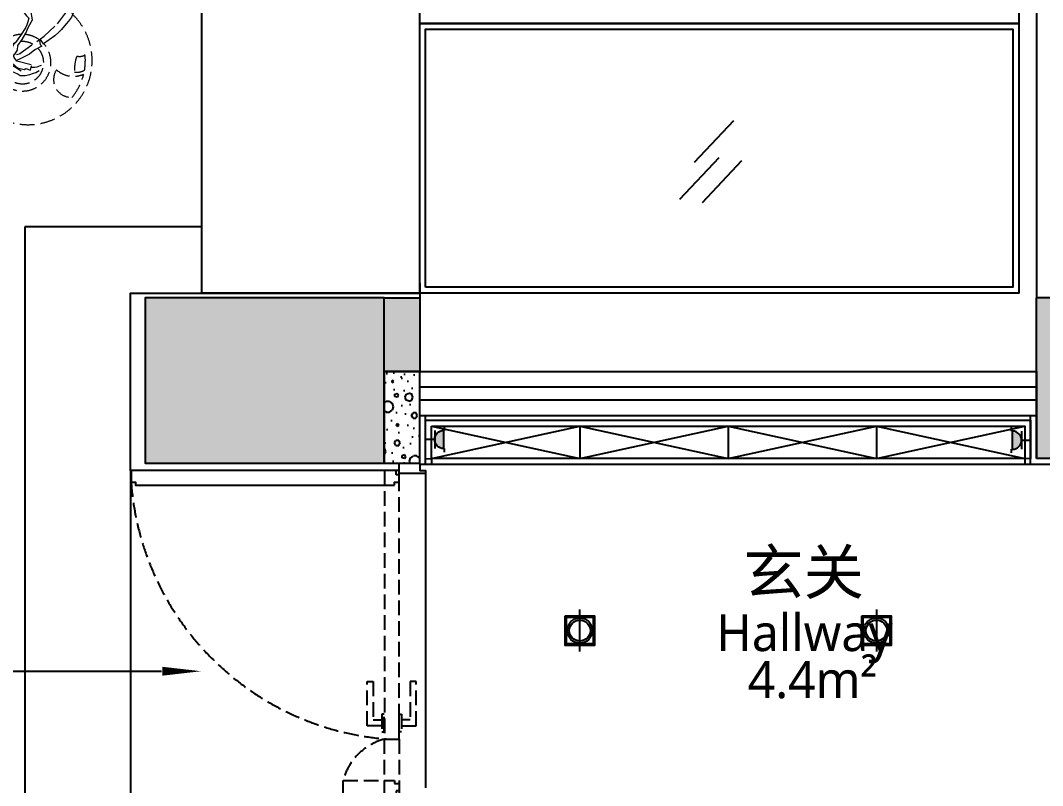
# Model space of a CAD drawing. Header units: millimetres. Extents: x -108767 to 78913, y -380878 to 1470.
# Drawn here: x -52574 to -49111, y -189256 to -186664 of the extents above; entities that cross this region are included whole.
import ezdxf
from ezdxf.enums import TextEntityAlignment as Align

# ---------------------------------------------------------------- set-up
doc = ezdxf.new("R2010")
doc.units = ezdxf.units.MM
doc.header["$LTSCALE"] = 10
doc.linetypes.add('DASH', pattern=[0.35, 0.25, -0.1])
doc.linetypes.add('DOTE', pattern=[2.42, 2, -0.2, 0.02, -0.2])
for name, color, linetype in [('NW-01-stair(楼梯)', 87, 'Continuous'), ('NW-01-wall(原有墙体)', 255, 'Continuous'), ('NW-01-windows(窗户)', 42, 'Continuous'), ('NW-01wall(新墙体)', 140, 'Continuous'), ('NW-02-fr(地面家具)', 74, 'Continuous'), ('NW-02-free(活动家具)', 241, 'Continuous'), ('NW-04-light(天花灯具)', 1, 'Continuous'), ('NW-04-天花造型粗线', 163, 'Continuous'), ('NW-05-立面填充', 250, 'Continuous'), ('NW-door(门扇)', 12, 'Continuous'), ('NW-完成面（用于平面）', 43, 'Continuous'), ('NW-强弱电插座', 223, 'Continuous'), ('NW-强电插座', 223, 'Continuous'), ('平面图', 7, 'Continuous')]:
    doc.layers.add(name, color=color, linetype=linetype)
doc.styles.add('黑体', font='', dxfattribs={"width": 0.8, "height": 3})
doc.styles.get('黑体').set_extended_font_data('Microsoft YaHei')

# ---------------------------------------------------------------- blocks, each defined once
blk = doc.blocks.new('嵌入式射灯1')
at = {"color": 250, "linetype": 'DOTE', "ltscale": 30}
blk.add_line((0, 100), (0, -100), dxfattribs=at)
blk.add_lwpolyline([(-100, 0, 0, 0, 0), (100, 0, 30, 0, 0), (154.9, 0, 0, 0, 0)], format="xyseb", dxfattribs=at)
blk.add_circle((0, 0), 60)
at = {"color": 250}
blk.add_circle((0, 0), 50, dxfattribs=at)
blk = doc.blocks.new('*U237')
at = {"layer": 'NW-04-light(天花灯具)', "color": 1, "ltscale": 15}
blk.add_lwpolyline([(150844.17, -14074.61), (150848.37, -14074.61), (150848.37, -14078.82), (150844.17, -14078.82)], close=True, dxfattribs=at)
at = {"layer": 'NW-04-light(天花灯具)', "color": 8, "ltscale": 15}
blk.add_lwpolyline([(150844.38, -14074.82), (150848.16, -14074.82), (150848.16, -14078.61), (150844.38, -14078.61)], close=True, dxfattribs=at)
at = {"layer": 'NW-04-light(天花灯具)', "color": 1, "linetype": 'DASH', "ltscale": 15, "xscale": 0.03000000000000001, "yscale": 0.03000000000000001, "zscale": 0.03000000000000001, "rotation": 180.0000000002703}
blk.add_blockref('嵌入式射灯1', (150846.27, -14076.71), dxfattribs=at)
blk = doc.blocks.new('*U239')
at = {"layer": 'NW-04-light(天花灯具)', "color": 1, "ltscale": 15}
blk.add_lwpolyline([(150844.17, -14074.61), (150848.37, -14074.61), (150848.37, -14078.82), (150844.17, -14078.82)], close=True, dxfattribs=at)
at = {"layer": 'NW-04-light(天花灯具)', "color": 8, "ltscale": 15}
blk.add_lwpolyline([(150844.38, -14074.82), (150848.16, -14074.82), (150848.16, -14078.61), (150844.38, -14078.61)], close=True, dxfattribs=at)
at = {"layer": 'NW-04-light(天花灯具)', "color": 1, "linetype": 'DASH', "ltscale": 15, "xscale": 0.03, "yscale": 0.03, "zscale": 0.03}
blk.add_blockref('嵌入式射灯1', (150846.27, -14076.71), dxfattribs=at)
blk = doc.blocks.new('A$Cb6984508')
at = {"layer": 'NW-02-free(活动家具)', "color": 8, "linetype": 'DASH', "lineweight": 5, "ltscale": 20}
for p, q in [((501.5, 592.4), (487.3, 555.6)), ((502.4, 590.8), (508.8, 590.3)), ((509.2, 582.3), (502.4, 590.8)), ((508.8, 590.3), (517.4, 578.7)), ((487.3, 555.6), (479.5, 536.7)), ((488.1, 525.1), (515.6, 567.4)), ((518.3, 577.2), (509.2, 582.3)), ((515.6, 567.4), (519.2, 575.6)), ((517.4, 578.7), (524.9, 572.7)), ((464.3, 519.9), (468.5, 516.1)), ((464.3, 519.9), (464.4, 501.5)), ((479.5, 536.7), (467.2, 525.7)), ((467.2, 525.7), (476.1, 524.5)), ((468.5, 516.1), (484.3, 520.9)), ((476.1, 524.5), (488.1, 525.1)), ((484.3, 520.9), (492.9, 523.8)), ((485.5, 496.9), (488.1, 525.1)), ((454, 421.6), (485.5, 496.9)), ((464.4, 501.5), (461.4, 481.3)), ((454.2, 464.9), (443.7, 436.3)), ((461.4, 481.3), (454.2, 464.9)), ((568.3, 397.6), (634.1, 459.5)), ((635.6, 460.3), (640.3, 448.5)), ((650, 445.8), (640.5, 459)), ((235.1, 423.5), (227.7, 411.1)), ((238.2, 425.2), (235.1, 423.5)), ((236.2, 417.9), (240.8, 420.5)), ((237.5, 408.3), (236.2, 417.9)), ((266.2, 393.7), (238, 429.2)), ((433.4, 418.1), (423.7, 402.4)), ((443.7, 436.3), (433.4, 418.1)), ((436.5, 387), (454, 421.6)), ((625.5, 423.7), (603.9, 407.4)), ((634.6, 433), (625.5, 423.7)), ((649.3, 443.4), (634.6, 433)), ((640.3, 448.5), (645.3, 443.2)), ((645.3, 443.2), (650, 445.8)), ((1.4, 400.5), (0, 395.6)), ((0, 395.6), (4.2, 391.8)), ((14.5, 410), (1.4, 400.5)), ((3.3, 393.4), (13.7, 378.7)), ((4.2, 391.8), (8, 396)), ((8, 396), (15.6, 404.4)), ((55, 371.1), (16.9, 409.3)), ((227.7, 411.1), (237.5, 408.3)), ((236.8, 405.9), (248.5, 396.1)), ((248.5, 396.1), (260.9, 388.7)), ((260.9, 388.7), (267.5, 384.2)), ((285.9, 369.9), (266.2, 393.7)), ((267.5, 384.2), (271.9, 376.4)), ((414.1, 386.7), (414.5, 378.7)), ((414.1, 386.7), (420.8, 382.2)), ((423.7, 402.4), (417.7, 394.9)), ((417.7, 394.9), (420.3, 390.2)), ((420.3, 390.2), (432.3, 390.8)), ((420.8, 382.2), (428.7, 382.6)), ((428.7, 382.6), (434.3, 383.7)), ((432.3, 390.8), (434.1, 387.7)), ((434.1, 387.7), (435, 386.1)), ((442.2, 355.2), (436.5, 387)), ((527.8, 341.9), (568.3, 397.6)), ((563.1, 388.5), (575.7, 378.8)), ((571.8, 391.4), (566, 394.3)), ((576, 387.6), (571.8, 391.4)), ((583.5, 381.5), (576, 387.6)), ((592.9, 386.8), (583.5, 381.5)), ((603.9, 407.4), (592.9, 386.8)), ((13.7, 378.7), (21.6, 364.6)), ((16, 369.2), (16, 374.7)), ((21.6, 364.6), (33.3, 354.8)), ((33.3, 354.8), (42.8, 341.7)), ((88.7, 322.3), (55, 371.1)), ((271.9, 376.4), (281.6, 359.2)), ((281.6, 359.2), (292, 344.5)), ((309.1, 339.7), (285.9, 369.9)), ((414.5, 378.7), (422.2, 368.7)), ((422.2, 368.7), (430.6, 361.1)), ((427.3, 348.9), (423, 338.2)), ((430.6, 361.1), (427.3, 348.9)), ((428.9, 331.3), (442.2, 355.2)), ((564.3, 350.1), (556.7, 341.7)), ((574.8, 364.3), (564.3, 350.1)), ((580.9, 377.5), (574.8, 364.3)), ((575.7, 378.8), (580.9, 377.5)), ((42.8, 341.7), (59.4, 330.5)), ((59.4, 330.5), (68, 318.9)), ((68, 318.9), (75.9, 304.8)), ((92.5, 326.5), (88.7, 322.3)), ((144.1, 304.2), (88.7, 322.3)), ((89.7, 302.3), (91.5, 313.6)), ((96.9, 318.7), (91.3, 303.2)), ((91.5, 313.6), (92.5, 326.5)), ((292, 344.5), (305.5, 331.5)), ((305.5, 331.5), (304.7, 314.7)), ((304.7, 314.7), (311.6, 306.2)), ((345.4, 319.1), (309.1, 339.7)), ((315.6, 320.8), (323, 333.2)), ((319.2, 314.6), (315.6, 320.8)), ((318, 305.7), (319.2, 314.6)), ((331.4, 325.6), (325.4, 318.1)), ((325.4, 318.1), (327.2, 315)), ((327.2, 315), (328.9, 311.9)), ((328.9, 311.9), (333.1, 308.1)), ((350.1, 288.9), (345.4, 319.1)), ((418.7, 327.6), (404.6, 305.2)), ((423, 338.2), (418.7, 327.6)), ((420.4, 310), (428.9, 331.3)), ((481.9, 299.5), (527.8, 341.9)), ((531.7, 313.2), (517.8, 301.3)), ((540.8, 322.5), (531.7, 313.2)), ((556.7, 341.7), (540.8, 322.5)), ((75.9, 304.8), (84.6, 293.2)), ((84.6, 293.2), (87.7, 295)), ((87.7, 295), (89.7, 302.3)), ((91.3, 303.2), (94.1, 294.5)), ((94.1, 294.5), (104.1, 287.8)), ((104.1, 287.8), (110.5, 287.3)), ((110.5, 287.3), (132.3, 285.2)), ((132.3, 285.2), (141.3, 280)), ((141.3, 280), (156.2, 271.9)), ((165.6, 291.7), (144.1, 304.2)), ((203.5, 286.3), (165.6, 291.7)), ((191.3, 275.3), (198, 285.3)), ((203.5, 286.3), (199.3, 275.7)), ((237.4, 266.4), (203.5, 286.3)), ((311.6, 306.2), (318, 305.7)), ((333.1, 308.1), (333.3, 304.1)), ((333.3, 304.1), (339, 286.7)), ((339, 286.7), (344.5, 273.3)), ((360.7, 270.1), (350.1, 288.9)), ((391.9, 287.7), (383.6, 276.9)), ((394.8, 293.5), (391.9, 287.7)), ((392.9, 267.7), (407.9, 288.5)), ((400.1, 298.6), (394.8, 293.5)), ((399.9, 240.8), (481.9, 299.5)), ((404.6, 305.2), (400.1, 298.6)), ((407.9, 288.5), (420.4, 310)), ((465.8, 284.2), (468.8, 271.5)), ((480, 273.7), (469.6, 288.4)), ((517.8, 301.3), (480, 273.7)), ((156.2, 271.9), (162.6, 271.5)), ((162.6, 271.5), (168.2, 272.5)), ((168.2, 272.5), (178.6, 272.3)), ((178.6, 272.3), (186.8, 268.7)), ((186.8, 268.7), (191.7, 267.3)), ((191.7, 267.3), (191.3, 275.3)), ((199.3, 275.7), (197, 272.4)), ((197, 272.4), (197.2, 268.4)), ((197.2, 268.4), (199.9, 263.7)), ((199.9, 263.7), (205.6, 260.8)), ((205.6, 260.8), (214.9, 251.6)), ((214.9, 251.6), (229.8, 243.5)), ((229.8, 243.5), (235.3, 244.6)), ((235.3, 244.6), (241.1, 241.7)), ((263.5, 242), (237.4, 266.4)), ((344.5, 273.3), (352.6, 255.3)), ((352.6, 255.3), (357, 247.5)), ((357, 247.5), (370.6, 216.1)), ((380.5, 227.8), (360.7, 270.1)), ((371.1, 255.4), (370.6, 249)), ((370.6, 249), (370.6, 249)), ((378.2, 271.8), (371.1, 255.4)), ((383.6, 276.9), (378.2, 271.8)), ((382.3, 239.1), (391.3, 252.4)), ((391.3, 252.4), (392.9, 267.7)), ((450.5, 253), (432, 238.4)), ((473.9, 266.2), (450.5, 253)), ((468.8, 271.5), (473.9, 266.2)), ((241.1, 241.7), (252.6, 235.9)), ((252.6, 235.9), (264.3, 226)), ((318, 211.1), (263.5, 242)), ((264.3, 226), (275.8, 220.2)), ((275.8, 220.2), (287.6, 210.3)), ((287.6, 210.3), (305.5, 204)), ((357.3, 210.6), (318, 211.1)), ((347.8, 223.8), (339.1, 220.9)), ((359.4, 232.4), (347.8, 223.8)), ((349.3, 210.7), (366.5, 225.6)), ((404.5, 181.7), (357.3, 210.6)), ((361.9, 236.2), (359.4, 232.4)), ((373.1, 209.3), (369.5, 207.2)), ((370.6, 216.1), (371.7, 210.5)), ((371.7, 210.5), (384.3, 199.1)), ((377.2, 234.8), (382.3, 239.1)), ((390, 214.7), (380.5, 227.8)), ((402.3, 240.1), (388.1, 236.2)), ((398.4, 221.5), (388.3, 216.9)), ((437.9, 202.6), (390, 214.7)), ((432, 238.4), (398.4, 221.5)), ((305.5, 204), (317, 198.2)), ((317, 198.2), (327.5, 197.9)), ((327.5, 197.9), (337.2, 195.2)), ((337.2, 195.2), (349.6, 187.8)), ((353.9, 198.4), (348.3, 197.3)), ((349.6, 187.8), (364.3, 183.7)), ((364.3, 183.7), (379.8, 178.1)), ((369.5, 207.2), (366, 205.3)), ((379.8, 178.1), (393.7, 171.5)), ((384.3, 199.1), (391.9, 193.1)), ((391.9, 193.1), (413.8, 187)), ((413.8, 187), (420, 190.5)), ((420, 190.5), (435.6, 184.9)), ((433.9, 169.5), (445.7, 174.1)), ((435.6, 184.9), (439.6, 199.5)), ((438.3, 194.6), (450.3, 195.2)), ((445.7, 174.1), (454.4, 177)), ((450.3, 195.2), (458.3, 195.6)), ((454.4, 177), (465.3, 183.1)), ((458.3, 195.6), (470.1, 200.2)), ((470.1, 200.2), (473.2, 202)), ((393.7, 171.5), (400.4, 167.1)), ((400.4, 167.1), (406.8, 166.6)), ((406.8, 166.6), (417.3, 166.3)), ((417.3, 166.3), (433.9, 169.5))]:
    blk.add_line(p, q, dxfattribs=at)
at = {"layer": 'NW-02-free(活动家具)', "linetype": 'DASH', "lineweight": 5, "ltscale": 20}
for centre, radius, start, end in [((427.4, 217.3), 217.3, 86.0372, 132.6927), ((427.4, 217.3), 217.3, 51.8889, 81.7587), ((427.4, 217.3), 217.3, 170.4287, 45.7971), ((427.4, 217.3), 217.3, 134.6922, 163.9163), ((408.9, 210), 96.1, 134.0352, 177.6488), ((408.9, 210), 96.1, 185.9467, 44.5275), ((408.9, 210), 96.1, 92.2956, 126.8799), ((408.9, 210), 71.6, 60.6471, 95.0097), ((408.9, 210), 96.1, 53.993, 84.6782), ((408.9, 210), 71.6, 141.3739, 179.3102), ((408.9, 210), 71.6, 192.8342, 43.1627), ((408.9, 210), 71.6, 110.6345, 129.7897)]:
    blk.add_arc(centre, radius, start, end, dxfattribs=at)
at = {"layer": 'NW-02-free(活动家具)', "color": 250, "linetype": 'DASH', "lineweight": 5, "ltscale": 20}
for centre, radius, start, end in [((701.9, 189.4), 117, 158.4664, 185.3318), ((602.2, 265.5), 34.3, 254.6084, 302.4243), ((427.4, 217.3), 194.2, 350.3584, 5.6855), ((574.3, 152.8), 60.3, 146.8048, 271.812), ((581.3, 249.2), 85.5, 227.8553, 293.9257), ((594, 225.1), 47.3, 259.4753, 301.5479), ((427.4, 217.3), 194.2, 320.0548, 346.2308)]:
    blk.add_arc(centre, radius, start, end, dxfattribs=at)
blk = doc.blocks.new('_LINKPT1')
blk.add_line((0, 0), (0, 0))
blk = doc.blocks.new('单相二三极安全插座')
at = {"linetype": 'Continuous'}
for p, q in [((-33.3, 49.9), (-23.8, 49.9)), ((-23.8, 49.9), (-23.8, 47.5)), ((-23.8, 47.5), (23.8, 47.5)), ((23.8, 49.9), (23.8, 47.5)), ((23.8, 49.9), (33.3, 49.9)), ((23.8, 23.8), (-23.8, 23.8)), ((0, 23.8), (0, 0))]:
    blk.add_line(p, q, dxfattribs=at)
blk.add_arc((0, 47.5), 23.8, 180, 0, dxfattribs=at)
for points in [[(20.6, 35.7), (-20.6, 35.7), (23.8, 47.5), (-23.8, 47.5)], [(11.9, 27), (-11.9, 27), (20.6, 35.7), (-20.6, 35.7)], [(0, 23.8), (0, 23.8), (11.9, 27), (-11.9, 27)]]:
    blk.add_solid(points, dxfattribs=at)
at = {"linetype": 'Continuous', "xscale": 0.0950808586651788, "yscale": 0.0950808586651788, "zscale": 0.0950808586651788}
blk.add_blockref('_LINKPT1', (0, 0), dxfattribs=at)
blk = doc.blocks.new('*U260')
at = {"layer": 'NW-强电插座', "xscale": 1.2943, "yscale": 1.2943, "zscale": 1.2943}
blk.add_blockref('单相二三极安全插座', (225.9, 1978.7), dxfattribs=at)

msp = doc.modelspace()

# ---------------------------------------------------------------- hatches: boundary and pattern name
at = {"layer": 'NW-01-wall(原有墙体)'}
h = msp.add_hatch(color=250, dxfattribs=at)
h.dxf.hatch_style = 1
h.paths.add_polyline_path([(-51340.9, -187603.5), (-51980.9, -187603.5), (-52150.9, -187603.5), (-52150.9, -188163.5), (-51340.9, -188163.5)])
h = msp.add_hatch(color=250, dxfattribs=at)
h.dxf.hatch_style = 1
h.paths.add_polyline_path([(-51340.9, -187603.5), (-51220.9, -187603.5), (-51220.9, -187853.5), (-51340.9, -187853.5)])
h = msp.add_hatch(color=250, dxfattribs=at)
h.dxf.hatch_style = 1
h.paths.add_polyline_path([(-48910.9, -187603.5), (-49130.9, -187603.5), (-49130.9, -188148.5), (-48910.9, -188148.5)])
at = {"layer": '平面图'}
h = msp.add_hatch(dxfattribs=at)
h.set_pattern_fill('14砌块砖隔墙', color=250, scale=184.459189, style=0, pattern_type=2)
h.set_pattern_definition([(0, (54.42, -56.26), (92.2296, 184.45919), [0, -184.45919]), (0, (-53.5, -81.16), (92.2296, 184.45919), [0, -184.45919]), (0, (6.46, -83), (92.2296, 184.45919), [0, -184.45919]), (0, (71.94, -28.6), (92.2296, 184.45919), [0, -184.45919]), (0, (-4.61, -92.23), (92.2296, 184.45919), [0, -184.45919]), (0, (90.39, 87.62), (92.2296, 184.45919), [0, -184.45919]), (0, (34.12, 72.86), (92.2296, 184.45919), [0, -184.45919]), (0, (63.64, 49.8), (92.2296, 184.45919), [0, -184.45919]), (0, (-86.7, 46.11), (92.2296, 184.45919), [0, -184.45919]), (0, (3.69, 37.81), (92.2296, 184.45919), [0, -184.45919]), (0, (-31.36, -9.22), (92.2296, 184.45919), [0, -184.45919]), (0, (-29.51, -78.4), (92.2296, 184.45919), [0, -184.45919]), (0, (39.66, -85.77), (92.2296, 184.45919), [0, -184.45919]), (0, (90.39, -4.61), (92.2296, 184.45919), [0, -184.45919]), (0, (-82.08, -33.2), (92.2296, 184.45919), [0, -184.45919]), (0, (-66.4, -1.84), (92.2296, 184.45919), [0, -184.45919]), (0, (5.53, -14.76), (92.2296, 184.45919), [0, -184.45919]), (0, (-20.29, -41.5), (92.2296, 184.45919), [0, -184.45919]), (0, (-35.05, 19.37), (92.2296, 184.45919), [0, -184.45919]), (0, (-11.99, 88.54), (92.2296, 184.45919), [0, -184.45919]), (0, (-74.7, -71.94), (92.2296, 184.45919), [0, -184.45919]), (0, (26.75, 50.73), (92.2296, 184.45919), [0, -184.45919]), (0, (-59.03, 53.5), (92.2296, 184.45919), [0, -184.45919]), (0, (-73.78, 77.47), (92.2296, 184.45919), [0, -184.45919]), (130.601294, (79.054, 29.865), (-461.1479683, 553.37757044), [8.09824, -3393.1611]), (18.434949, (65.878, 33.378), (461.1479726, 184.4591883), [8.33302, -1158.28932]), (90, (65.88, 25.47), (92.229595, 184.45919), [7.9054, -361.01297]), (161.565051, (73.784, 22.838), (-461.1479766, 184.459176), [8.33302, -1158.28932]), (53.130102, (73.784, 22.838), (92.229595, 184.459189), [8.78377, -913.51216]), (135, (80.81, -71.15), (-92.229606, 184.459177), [7.45328, -514.2761]), (45, (70.27, -71.15), (92.229594, 184.459189), [7.45328, -514.2761]), (135, (75.54, -76.42), (-92.229606, 184.459177), [7.45328, -514.2761]), (45, (75.54, -76.42), (92.229594, 184.459189), [7.45328, -514.2761]), (116.56505, (-7.9, 52.7), (-1e-05, 368.91837), [9.82055, -196.41107]), (180, (-12.3, 61.49), (-92.2296, 184.45919), [10.54053, -173.91866]), (63.43495, (-27.23, 52.7), (1e-07, 368.91838), [9.82055, -196.41107]), (116.56505, (-22.84, 43.92), (-1e-05, 368.91837), [9.82055, -196.41107]), (0, (-22.84, 43.92), (92.2296, 184.45919), [10.54053, -173.91866]), (63.43495, (-12.3, 43.92), (1e-07, 368.91838), [9.82055, -196.41107]), (107.102728, (61.4864, -9.662), (-276.6887736, 922.29594868), [11.94722, -5005.8852]), (143.972626, (57.973, 1.757), (-1752.362276, 1291.2143235), [11.94722, -2496.96889]), (180, (48.31, 8.78), (-92.2296, 184.45919), [11.4189, -173.04028]), (36.027373, (27.23, 1.757), (1752.3622853, 1291.2143111), [11.94722, -2496.96889]), (71.565051, (23.716, -8.784), (276.6887854, 922.2959447), [11.11069, -1155.51165]), (107.102728, (27.23, -20.203), (-276.6887736, 922.29594868), [11.94722, -5005.8852]), (143.972626, (36.892, -27.23), (-1752.362276, 1291.2143235), [11.94722, -2496.96889]), (0, (36.9, -27.23), (92.2296, 184.45919), [11.4189, -173.04028]), (36.027373, (48.311, -27.23), (1752.3622853, 1291.2143111), [11.94722, -2496.96889]), (71.565051, (57.973, -20.203), (276.6887854, 922.2959447), [11.11069, -1155.51165]), (150.255118, (63.243, 76.419), (-276.6887842, 184.4591867), [7.0817, -1480.07582]), (90, (57.09, 72.905), (92.229595, 184.45919), [7.02702, -361.89135]), (29.744881, (57.095, 72.905), (276.6887837, 184.4591882), [7.0817, -1480.07582]), (116.56505, (20.2, -54.46), (-1e-05, 368.91837), [9.82055, -196.41107]), (168.690067, (15.81, -45.676), (-830.0663521, 184.4591846), [8.95772, -1872.16411]), (41.185925, (0, -50.0675), (2305.7398558, 2029.05106764), [9.33728, -3912.31871]), (90, (0, -58.85), (92.229595, 184.45919), [8.78377, -360.1346]), (138.814074, (7.027, -65), (-2305.7398288, 2029.0510983), [9.33728, -3912.31871]), (16.699244, (7.027, -65), (3043.57661373, 922.29594078), [9.17053, -3842.45037]), (60.945396, (15.811, -62.365), (92.22959487, 184.45918847), [9.04345, -3789.20364]), (109.983106, (-57.0945, 22.838), (-461.14797504, 1291.2143218), [10.28114, -4307.79774]), (155.556045, (-60.608, 32.5), (-1198.98473437, 553.3775561), [10.61347, -4447.04414]), (24.4439547, (-79.932, 32.5), (1198.9847304, 553.37756493), [10.61347, -4447.04414]), (70.0168934, (-83.446, 22.838), (461.1479747, 1291.214322), [10.28114, -4307.79774]), (109.983106, (-79.932, 13.176), (-461.14797504, 1291.2143218), [10.28114, -4307.79774]), (160.016893, (-70.27, 9.662), (-461.1479749, 184.4591814), [10.28114, -2148.75827]), (19.9831065, (-70.27, 9.662), (461.147972, 184.4591895), [10.28114, -2148.75827]), (70.0168934, (-60.608, 13.176), (461.1479747, 1291.214322), [10.28114, -4307.79774]), (122.005383, (11.419, 6.149), (-92.2296072, 184.4591801), [8.2866, -1731.89791]), (18.434949, (-0.878, 10.54), (461.1479726, 184.4591883), [8.33302, -1158.28932]), (90, (-0.88, 2.635), (92.229595, 184.45919), [7.9054, -361.01297]), (161.565051, (7.027, 0), (-461.1479766, 184.459176), [8.33302, -1158.28932]), (54.462322, (7.027, 0), (645.6071612, 922.2959445), [7.55608, -3165.99978]), (116.56505, (-42.16, -38.65), (-1e-05, 368.91837), [9.82055, -196.41107]), (180, (-46.55, -29.86), (-92.2296, 184.45919), [9.66215, -174.79703]), (59.036243, (-61.486, -38.649), (92.2295948, 184.4591881), [10.24355, -2140.9016]), (120.963756, (-56.216, -47.432), (-92.2296071, 184.4591806), [10.24355, -2140.9016]), (0, (-56.22, -47.43), (92.2296, 184.45919), [9.66215, -174.79703]), (63.43495, (-46.55, -47.43), (1e-07, 368.91838), [9.82055, -196.41107])])
h.paths.add_polyline_path([(-51220.9, -187853.5), (-51340.9, -187853.5), (-51340.9, -188163.5), (-51220.9, -188163.5)])

# ---------------------------------------------------------------- linework, layer by layer
at = {"layer": 'NW-01-stair(楼梯)'}
for p, q in [((-51958.9, -187363.5), (-52558.9, -187363.5)), ((-52558.9, -187363.5), (-52558.9, -191948.5)), ((-52200.9, -188188.5), (-52200.9, -189453.5))]:
    msp.add_line(p, q, dxfattribs=at)
at = {"layer": 'NW-01-stair(楼梯)', "color": 8}
msp.add_lwpolyline([(-52092.6, -188868.5, 30, 0, 0), (-51961.4, -188868.5, 0, 0, 0)], format="xyseb", dxfattribs=at)
msp.add_lwpolyline([(-52736.2, -188868.5), (-52095.6, -188868.5)], dxfattribs=at)
at = {"layer": 'NW-01-wall(原有墙体)'}
for p, q in [((-52150.9, -187603.5), (-52150.9, -187833.5)), ((-49130.9, -188148.5), (-49130.9, -187603.5)), ((-51340.9, -188148.5), (-51340.9, -187853.5))]:
    msp.add_line(p, q, dxfattribs=at)
at = {"layer": 'NW-01-wall(原有墙体)', "ltscale": 10}
for p, q in [((-48910.9, -187603.5), (-49130.9, -187603.5)), ((-48910.9, -188148.5), (-49130.9, -188148.5))]:
    msp.add_line(p, q, dxfattribs=at)
at = {"layer": 'NW-01-wall(原有墙体)'}
for points in [[(-51220.9, -187588), (-51220.9, -184435.5), (-49190.9, -184435.5), (-49190.9, -187588)], [(-51340.9, -188163.5), (-51340.9, -187603.5), (-52150.9, -187603.5), (-52150.9, -188163.5)]]:
    msp.add_lwpolyline(points, close=True, dxfattribs=at)
at = {"layer": 'NW-01-wall(原有墙体)', "ltscale": 10}
for points in [[(-51340.9, -188163.5), (-51340.9, -187603.5), (-52150.9, -187603.5), (-52150.9, -188163.5)], [(-51340.9, -187603.5), (-51220.9, -187603.5), (-51220.9, -187853.5), (-51340.9, -187853.5)]]:
    msp.add_lwpolyline(points, close=True, dxfattribs=at)
msp.add_lwpolyline([(-52150.9, -188163.5), (-51340.9, -188163.5), (-51340.9, -187853.5), (-49130.9, -187853.5), (-49130.9, -188148.5)], dxfattribs=at)
at = {"layer": 'NW-01-windows(窗户)'}
for p, q in [((-49130.9, -184968.5), (-49130.9, -187603.5)), ((-49130.9, -187906.8), (-51220.9, -187906.8)), ((-49130.9, -187950.1), (-51220.9, -187950.1))]:
    msp.add_line(p, q, dxfattribs=at)
at = {"layer": 'NW-01-windows(窗户)', "color": 8}
for points in [[(-51220.9, -186674.1), (-51220.9, -185554.8), (-49190.9, -185554.8), (-49190.9, -186674.1)], [(-51220.9, -187588), (-51220.9, -186674.1), (-49190.9, -186674.1), (-49190.9, -187588)], [(-51200.9, -187568), (-51200.9, -186694.1), (-49210.9, -186694.1), (-49210.9, -187568)]]:
    msp.add_lwpolyline(points, close=True, dxfattribs=at)
at = {"layer": 'NW-01-windows(窗户)'}
msp.add_lwpolyline([(-51220.9, -187853.5), (-49130.9, -187853.5), (-49130.9, -188003.5), (-51220.9, -188003.5)], close=True, dxfattribs=at)
at = {"layer": 'NW-01wall(新墙体)'}
msp.add_lwpolyline([(-51220.9, -187853.5), (-51340.9, -187853.5), (-51340.9, -188163.5), (-51220.9, -188163.5)], close=True, dxfattribs=at)
at = {"layer": 'NW-02-fr(地面家具)', "color": 8}
for p, q in [((-50678.4, -188038.5), (-50678.4, -188148.5)), ((-50175.9, -188038.5), (-50175.9, -188148.5)), ((-49673.4, -188038.5), (-49673.4, -188148.5))]:
    msp.add_line(p, q, dxfattribs=at)
at = {"layer": 'NW-02-fr(地面家具)'}
for points in [[(-51220.9, -187588), (-51958.9, -187588), (-51958.9, -184285.5), (-49130.9, -184285.5), (-49130.9, -184968.5)], [(-51200.9, -188148.7), (-51200.9, -188018.5), (-49150.9, -188018.5), (-49150.9, -188148.7)], [(-51200.9, -188148.7), (-51180.9, -188148.5), (-51180.9, -188168.5)], [(-49150.9, -188148.7), (-49170.9, -188148.5), (-49170.9, -188168.5)], [(-49170.9, -188168.5), (-51180.9, -188168.5)]]:
    msp.add_lwpolyline(points, dxfattribs=at)
at = {"layer": 'NW-02-fr(地面家具)', "color": 8}
msp.add_lwpolyline([(-51180.9, -188038.5), (-49170.9, -188038.5), (-49170.9, -188148.5), (-51180.9, -188148.5)], close=True, dxfattribs=at)
for points in [[(-51180.9, -188038.5), (-50678.4, -188148.5), (-50175.9, -188038.5), (-49673.4, -188148.5), (-49170.9, -188038.5)], [(-51180.9, -188148.5), (-50678.4, -188038.5), (-50175.9, -188148.5), (-49673.4, -188038.5), (-49170.9, -188148.5)]]:
    msp.add_lwpolyline(points, dxfattribs=at)
at = {"layer": 'NW-04-天花造型粗线'}
for p, q in [((-49150.9, -188168.5), (-51200.9, -188168.5)), ((-51200.9, -188198.5), (-51200.9, -189263.5))]:
    msp.add_line(p, q, dxfattribs=at)
at = {"layer": 'NW-04-天花造型粗线', "color": 250, "const_width": 0.162}
msp.add_lwpolyline([(-49998.6, -188720.9), (-49980.3, -188730.3), (-50035.5, -188730.3), (-50016.1, -188739.3)], dxfattribs=at)
at = {"layer": 'NW-05-立面填充', "color": 250, "linetype": 'Continuous'}
for points in [[(-50157.8, -187003.7), (-50290.7, -187145)], [(-50207.4, -187129.2), (-50340.2, -187270.5)], [(-50130.6, -187140.1), (-50263.5, -187281.4)]]:
    msp.add_lwpolyline(points, dxfattribs=at)
at = {"layer": 'NW-door(门扇)'}
msp.add_lwpolyline([(-51305.9, -188238.5), (-51305.9, -188228.5), (-51290.9, -188228.5), (-51290.9, -188188.5), (-52198.9, -188188.5), (-52198.9, -188228.5), (-52183.9, -188228.5), (-52183.9, -188238.5), (-51305.9, -188238.5)], dxfattribs=at)
at = {"layer": 'NW-door(门扇)', "color": 8, "linetype": 'DASH', "ltscale": 20}
for points in [[(-51290.8, -188203.5), (-51300.8, -188203.5), (-51300.8, -188188.5), (-51340.8, -188188.5), (-51340.8, -189098.5), (-51300.8, -189098.5), (-51300.8, -189098.5), (-51290.8, -189098.5), (-51290.8, -188203.5)], [(-51348.9, -189053.5), (-51398.9, -189053.5), (-51398.9, -188903.5), (-51378.9, -188903.5), (-51378.9, -189033.5), (-51348.9, -189033.5), (-51348.9, -189053.5)], [(-51282.9, -189053.5), (-51232.9, -189053.5), (-51232.9, -188903.5), (-51252.9, -188903.5), (-51252.9, -189033.5), (-51282.9, -189033.5), (-51282.9, -189053.5)], [(-51340.9, -189013.5), (-51348.9, -189013.5), (-51348.9, -189073.5), (-51340.9, -189073.5), (-51340.9, -189013.5)], [(-51290.9, -189013.5), (-51282.9, -189013.5), (-51282.9, -189073.5), (-51290.9, -189073.5), (-51290.9, -189013.5)], [(-51290.3, -189273.5), (-51300.3, -189273.5), (-51300.3, -189288.5), (-51340.3, -189288.5), (-51340.3, -189098.5), (-51300.3, -189098.5), (-51300.3, -189098.5), (-51290.3, -189098.5), (-51290.3, -189273.5)], [(-51305.9, -189238.5), (-51305.9, -189248.5), (-51290.9, -189248.5), (-51290.9, -189288.5), (-51480.9, -189288.5), (-51480.9, -189248.5), (-51480.9, -189248.5), (-51480.9, -189238.5), (-51305.9, -189238.5)]]:
    msp.add_lwpolyline(points, dxfattribs=at)
for centre, radius, start, end in [((-51258.9, -188158.6), 942.6, 184.2493, 265.6188), ((-51290.9, -189288.5), 196.3, 104.5624, 165.4376)]:
    msp.add_arc(centre, radius, start, end, dxfattribs=at)
at = {"layer": 'NW-完成面（用于平面）'}
for p, q in [((-51220.9, -187553.5), (-51220.9, -187603.5)), ((-51200.9, -188168.5), (-51200.9, -188003.5))]:
    msp.add_line(p, q, dxfattribs=at)
for points in [[(-51290.9, -188188.5), (-52200.9, -188188.5), (-52200.9, -187588), (-51220.9, -187588)], [(-48890.9, -187583.5), (-48890.9, -188168.5), (-49150.9, -188168.5), (-49150.9, -188003.5)]]:
    msp.add_lwpolyline(points, dxfattribs=at)
at = {"layer": 'NW-完成面（用于平面）', "color": 32}
msp.add_lwpolyline([(-51200.9, -188168.5), (-51220.9, -188168.5), (-51220.9, -188188.5), (-51200.9, -188188.5), (-51200.9, -188198.5), (-51290.9, -188198.5), (-51290.9, -188163.5)], dxfattribs=at)

# ---------------------------------------------------------------- block references
at = {"layer": 'NW-02-free(活动家具)'}
msp.add_blockref('A$Cb6984508', (-52975.6, -187017.2), dxfattribs=at)
at = {"layer": 'NW-04-light(天花灯具)', "xscale": 23.76, "yscale": 23.76, "zscale": 23.76}
for name, p in [('*U237', (-3634785.8, 145731.8)), ('*U239', (-3633780.8, 145731.8))]:
    msp.add_blockref(name, p, dxfattribs=at)
at = {"layer": 'NW-强弱电插座', "yscale": 0.9984580498866216, "zscale": 0.9984580498866216}
for p, xscale, rotation in [((-53176.6, -188309.1), -0.9984580498866216, 270), ((-47175.2, -188311.5), 0.9984580498866216, 90)]:
    msp.add_blockref('*U260', p, dxfattribs=dict(at, xscale=xscale, rotation=rotation))

# ---------------------------------------------------------------- texts
at = {"color": 40, "style": '黑体'}
for s, height, p in [('玄关', 150, (-49919.9, -188607.8)), ('Hallway', 125, (-49917, -188800.3)), ('4.4m²', 125, (-49889.8, -188959.3))]:
    msp.add_text(s, height=height, dxfattribs=at).set_placement(p, align=Align.CENTER)

doc.saveas('drawing.dxf')
